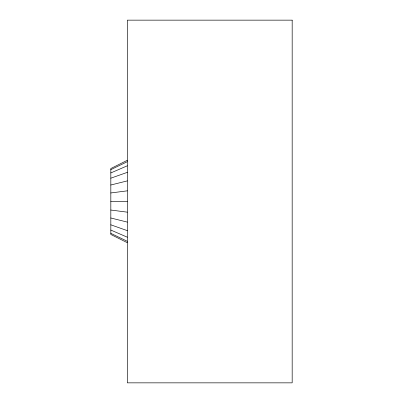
<?xml version="1.0" encoding="UTF-8"?>
<svg xmlns="http://www.w3.org/2000/svg" width="403" height="403" viewBox="0 0 403 403"><rect width="100%" height="100%" fill="white"/><g stroke="black" fill="none" stroke-linecap="round" stroke-linejoin="round"><path stroke-width="0.6" d="M127.313 160.283L110.825 168.53L110.825 234.47L127.313 242.717M110.825 169.653L127.313 161.689M110.825 172.942L127.313 165.804M110.825 178.186L127.313 172.358M110.825 185.012L127.313 180.892M110.825 192.966L127.313 190.831M110.825 201.5L127.313 201.5M110.825 210.034L127.313 212.169M110.825 217.988L127.313 222.108M110.825 224.814L127.313 230.642M110.825 230.058L127.313 237.196M110.825 233.347L127.313 241.311M292.175 20.15L127.313 20.15L127.313 382.85L292.175 382.85L292.175 20.15"/></g></svg>
